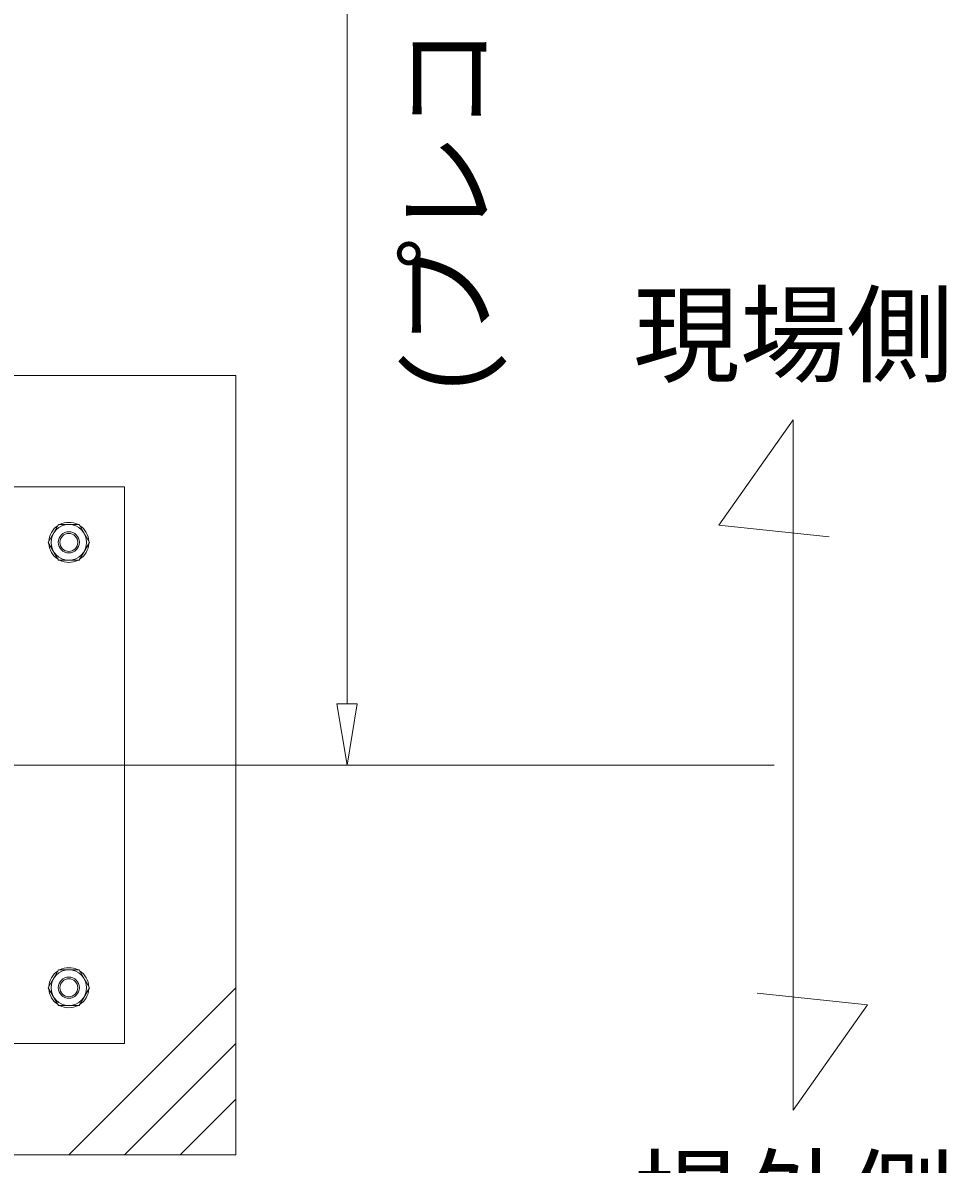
# Model space of a CAD drawing. Units: millimetres, scale not verified. Extents: x -10062 to 10062, y -16938 to 16938.
# Drawn here: x -4 to 826, y 13579 to 14604 of the extents above; entities that cross this region are included whole.
import ezdxf
from ezdxf.enums import TextEntityAlignment as Align

# ---------------------------------------------------------------- set-up
doc = ezdxf.new("R2010")
doc.units = ezdxf.units.MM
doc.header["$LTSCALE"] = 90
doc.linetypes.add('CHAIN2', pattern=[12, 9, -1, 1, -1])
for name, color, linetype, lineweight in [('0-6_ﾎﾞﾙﾄ類', 134, 'Continuous', 18), ('0-9_基礎工事用PCA小', 134, 'Continuous', 18), ('0-C_寸法', 134, 'Continuous', 18), ('1-6_通芯', 134, 'CHAIN2', 18), ('1-B_文字', 134, 'Continuous', 18)]:
    doc.layers.add(name, color=color, linetype=linetype, lineweight=lineweight)
doc.styles.add('ＭＳ ゴシック', font='')
doc.styles.get('ＭＳ ゴシック').set_extended_font_data('MS Gothic')

msp = doc.modelspace()

# ---------------------------------------------------------------- linework, layer by layer
at = {"layer": '0-6_ﾎﾞﾙﾄ類'}
for points in [[(28.26, 14153.5), (19.03, 14137.5), (28.26, 14121.5), (46.74, 14121.5), (55.97, 14137.5), (46.74, 14153.5)], [(28.26, 13721.5), (19.03, 13737.5), (28.26, 13753.5), (46.74, 13753.5), (55.97, 13737.5), (46.74, 13721.5)]]:
    msp.add_lwpolyline(points, close=True, dxfattribs=at)
for centre, radius in [((37.5, 14137.5), 16), ((37.5, 14137.5), 9.52), ((37.5, 14137.5), 8.08), ((37.5, 13737.5), 16), ((37.5, 13737.5), 9.52), ((37.5, 13737.5), 8.08)]:
    msp.add_circle(centre, radius, dxfattribs=at)
for centre, start, end in [((37.5, 14137.5), 122.734, 177.266), ((37.5, 14137.5), 62.734, 117.266), ((37.5, 14137.5), 2.734, 57.266), ((37.5, 14137.5), 182.734, 237.266), ((37.5, 14137.5), 302.734, 357.266), ((37.5, 14137.5), 242.734, 297.266), ((37.5, 13737.5), 122.734, 177.266), ((37.5, 13737.5), 62.734, 117.266), ((37.5, 13737.5), 2.734, 57.266), ((37.5, 13737.5), 182.734, 237.266), ((37.5, 13737.5), 302.734, 357.266), ((37.5, 13737.5), 242.734, 297.266)]:
    msp.add_arc(centre, 18, start, end, dxfattribs=at)
at = {"layer": '0-9_基礎工事用PCA小'}
for p, q in [((187.5, 13737.5), (37.5, 13587.5)), ((187.5, 13687.5), (87.5, 13587.5)), ((187.5, 13637.5), (137.5, 13587.5))]:
    msp.add_line(p, q, dxfattribs=at)
for points in [[(-512.5, 13825.4), (-512.5, 13587.5), (187.5, 13587.5), (187.5, 14287.5), (-48.88, 14287.5)], [(-48.88, 14187.5), (87.5, 14187.5), (87.5, 13687.5), (-412.5, 13687.5), (-412.5, 13851.65)]]:
    msp.add_lwpolyline(points, dxfattribs=at)
at = {"layer": '0-C_寸法'}
for p, q in [((287.5, 15882.5), (287.5, 13992.5)), ((278.33, 13992.5), (287.5, 13937.5)), ((278.33, 13992.5), (296.67, 13992.5)), ((287.5, 13937.5), (296.67, 13992.5)), ((4.79, 13937.5), (288.5, 13937.5))]:
    msp.add_line(p, q, dxfattribs=at)
at = {"layer": '1-6_通芯'}
msp.add_line((-6618.5, 13937.5), (688.5, 13937.5), dxfattribs=at)
at = {"layer": '1-B_文字'}
for points in [[(688.5, 14247.45), (621.76, 14152.85), (720.76, 14142.43)], [(688.5, 14247.45), (688.5, 13627.55), (755.24, 13722.15), (656.24, 13732.57)]]:
    msp.add_lwpolyline(points, dxfattribs=at)

# ---------------------------------------------------------------- texts
at = {"layer": '0-C_寸法', "style": 'ＭＳ ゴシック'}
msp.add_text('(プレコン～打込単管芯々寸法)', height=70.38, rotation=90, dxfattribs=at).set_placement((433.1, 14265.5), align=Align.BOTTOM_LEFT)
at = {"layer": '1-B_文字', "style": 'ＭＳ ゴシック'}
for s, p in [('現場側', (544.5, 14267.85)), ('場外側', (544.5, 13491.95))]:
    msp.add_text(s, height=70.38, dxfattribs=at).set_placement(p, align=Align.BOTTOM_LEFT)

doc.saveas('drawing.dxf')
